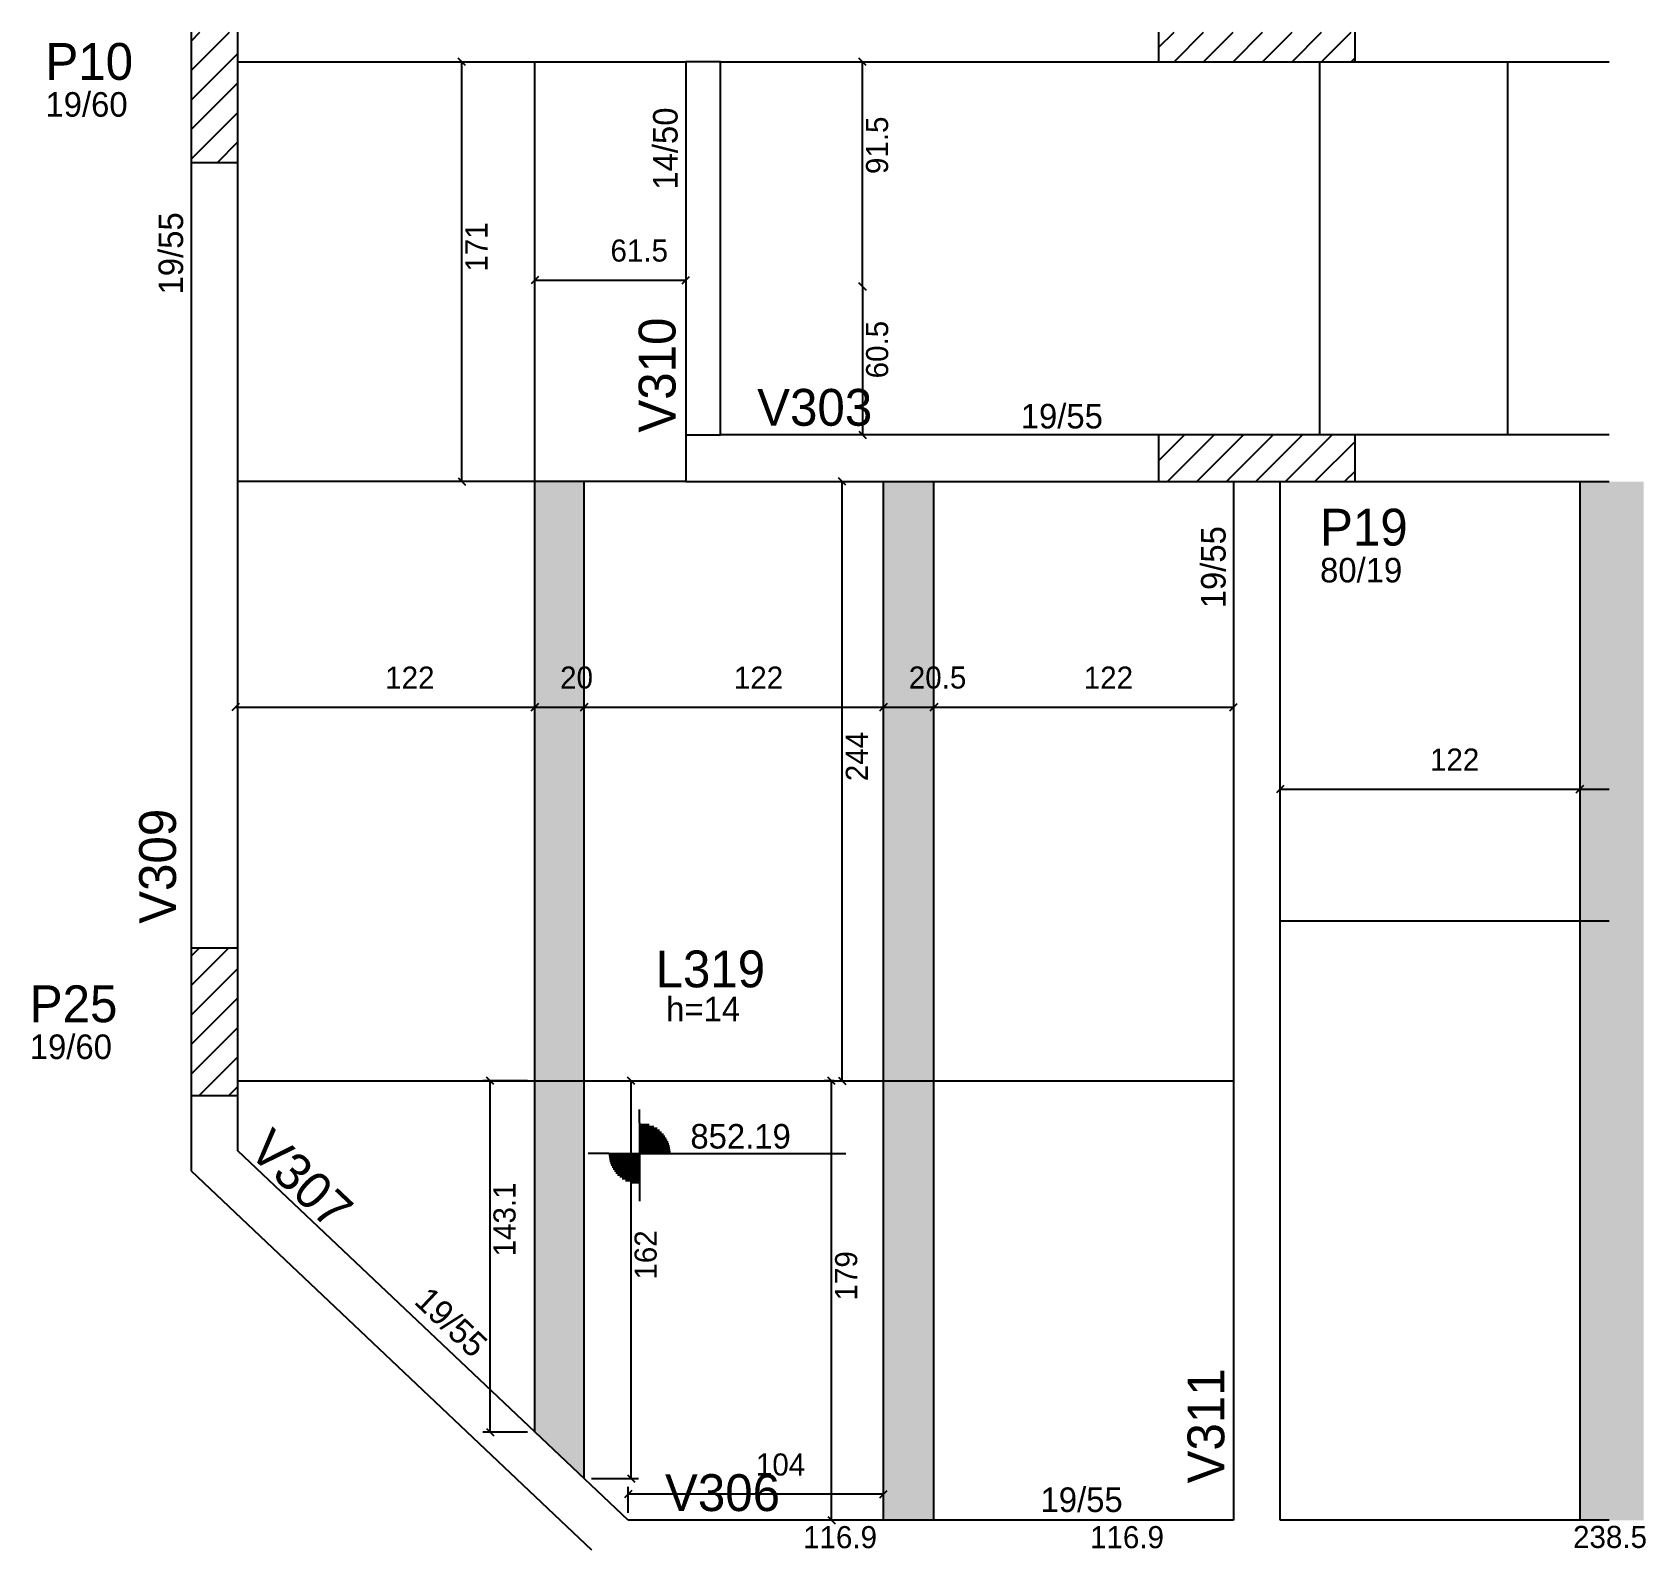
# Model space of a CAD drawing. Header units: metres. Extents: x 2659 to 3316, y 1656 to 2274.
import ezdxf

# ---------------------------------------------------------------- set-up
doc = ezdxf.new("R2010")
doc.units = ezdxf.units.M
for name, color, linetype in [('3', 7, 'Continuous'), ('4', 7, 'Continuous'), ('7', 7, 'Continuous'), ('9', 7, 'Continuous'), ('Hachura', 7, 'Continuous'), ('Painéis', 7, 'Continuous')]:
    doc.layers.add(name, color=color, linetype=linetype)

msp = doc.modelspace()

# ---------------------------------------------------------------- hatches: boundary and pattern name
at = {"layer": '9'}
h = msp.add_hatch(color=7, dxfattribs=at)
h.dxf.hatch_style = 1
h.paths.add_polyline_path([(2742.57, 2203.94), (2742.57, 2203.94), (2742.57, 1991.94), (2742.57, 1991.94), (2742.57, 2203.94)])
at = {"layer": 'Hachura'}
h = msp.add_hatch(color=7, dxfattribs=at)
h.dxf.hatch_style = 1
h.paths.add_polyline_path([(2863.57, 1703.87), (2883.57, 1684.94), (2883.57, 2090.94), (2863.57, 2090.94), (2863.57, 1703.87)])
h = msp.add_hatch(color=7, dxfattribs=at)
h.dxf.hatch_style = 1
h.paths.add_polyline_path([(3005.57, 1667.94), (3026.07, 1667.94), (3026.07, 2090.94), (3005.57, 2090.94), (3005.57, 1667.94)])
h = msp.add_hatch(color=7, dxfattribs=at)
h.dxf.hatch_style = 1
h.paths.add_polyline_path([(3289.08, 1667.94), (3315.08, 1667.94), (3315.08, 2090.94), (3289.08, 2090.94), (3289.08, 1667.94)])

# ---------------------------------------------------------------- linework, layer by layer
at = {"layer": '3', "color": 3, "lineweight": 25}
for p, q in [((2723.57, 2258.34), (2739.16, 2273.94)), ((2723.57, 2270.36), (2727.14, 2273.94)), ((3117.57, 2267.68), (3123.83, 2273.94)), ((3123.85, 2261.94), (3135.85, 2273.94)), ((3135.87, 2261.94), (3147.87, 2273.94)), ((3147.89, 2261.94), (3159.89, 2273.94)), ((3159.91, 2261.94), (3171.91, 2273.94)), ((3171.93, 2261.94), (3183.93, 2273.94)), ((3183.95, 2261.94), (3195.95, 2273.94)), ((2723.57, 2246.32), (2742.57, 2265.32)), ((3195.97, 2261.94), (3197.57, 2263.53)), ((2723.57, 2234.3), (2742.57, 2253.3)), ((2723.57, 2222.28), (2742.57, 2241.28)), ((2734.25, 2220.94), (2742.57, 2229.26)), ((3117.57, 2099.39), (3128.12, 2109.94)), ((3121.14, 2090.94), (3140.14, 2109.94)), ((3133.16, 2090.94), (3152.16, 2109.94)), ((3145.18, 2090.94), (3164.18, 2109.94)), ((3157.2, 2090.94), (3176.2, 2109.94)), ((3169.22, 2090.94), (3188.22, 2109.94)), ((3181.24, 2090.94), (3197.57, 2107.26)), ((3193.27, 2090.94), (3197.57, 2095.24)), ((2723.57, 1885.7), (2738.81, 1900.94)), ((2723.57, 1897.72), (2726.79, 1900.94)), ((2723.57, 1873.68), (2742.57, 1892.68)), ((2723.57, 1861.66), (2742.57, 1880.66)), ((2723.57, 1849.64), (2742.57, 1868.64)), ((2726.89, 1840.94), (2742.57, 1856.62)), ((2738.91, 1840.94), (2742.57, 1844.59)), ((2906.21, 1829.75), (2906.21, 1835.26)), ((2906.21, 1829.75), (2906.21, 1804.75)), ((2906.21, 1829.15), (2910.06, 1829.15)), ((2906.21, 1828.35), (2911.96, 1828.35)), ((2906.21, 1827.56), (2913.28, 1827.56)), ((2906.21, 1826.77), (2914.32, 1826.77)), ((2906.21, 1825.97), (2915.16, 1825.97)), ((2906.21, 1825.18), (2915.87, 1825.18)), ((2906.21, 1824.39), (2916.47, 1824.39)), ((2906.21, 1823.6), (2916.98, 1823.6)), ((2906.21, 1822.8), (2917.41, 1822.8)), ((2906.21, 1822.01), (2917.77, 1822.01)), ((2906.21, 1821.22), (2918.06, 1821.22)), ((2906.21, 1820.42), (2918.3, 1820.42)), ((2893.71, 1817.25), (2885.28, 1817.25)), ((2893.71, 1817.25), (2918.71, 1817.25)), ((2906.21, 1816.46), (2893.71, 1816.46)), ((2906.21, 1815.67), (2893.81, 1815.67)), ((2906.21, 1814.87), (2893.94, 1814.87)), ((2906.21, 1814.08), (2894.12, 1814.08)), ((2906.21, 1819.63), (2918.48, 1819.63)), ((2906.21, 1818.84), (2918.61, 1818.84)), ((2906.21, 1818.05), (2918.71, 1818.05)), ((2918.71, 1817.25), (2990.13, 1817.25)), ((2906.21, 1813.29), (2894.35, 1813.29)), ((2906.21, 1812.5), (2894.65, 1812.5)), ((2906.21, 1811.7), (2895.01, 1811.7)), ((2906.21, 1810.91), (2895.44, 1810.91)), ((2906.21, 1810.12), (2895.95, 1810.12)), ((2906.21, 1809.32), (2896.54, 1809.32)), ((2906.21, 1808.53), (2897.25, 1808.53)), ((2906.21, 1807.74), (2898.1, 1807.74)), ((2906.21, 1806.95), (2899.14, 1806.95)), ((2906.21, 1806.15), (2900.46, 1806.15)), ((2906.21, 1805.36), (2902.36, 1805.36)), ((2906.21, 1804.75), (2906.21, 1797.88))]:
    msp.add_line(p, q, dxfattribs=at)
for points in [[(2742.57, 2261.94), (2925.07, 2261.94)], [(2925.07, 2261.94), (2925.07, 2090.94)], [(2939.07, 2261.94), (2925.07, 2261.94)], [(2939.07, 2261.94), (3117.57, 2261.94)], [(2939.07, 2109.94), (2939.07, 2261.94)], [(3197.57, 2261.94), (3301.08, 2261.94)], [(2723.57, 2220.94), (2723.57, 1900.94)], [(2742.57, 1900.94), (2742.57, 2220.94)], [(2925.07, 2109.94), (2939.07, 2109.94)], [(3117.57, 2109.94), (2939.07, 2109.94)], [(3301.08, 2109.94), (3197.57, 2109.94)], [(2925.07, 2090.94), (3117.57, 2090.94)], [(3148.07, 2090.94), (3148.07, 1667.94)], [(3167.07, 1667.94), (3167.07, 2090.94)], [(3197.57, 2090.94), (3301.08, 2090.94)], [(2723.57, 1840.94), (2723.57, 1810.23)], [(2742.57, 1818.41), (2742.57, 1840.94)], [(2901.53, 1667.94), (2742.57, 1818.41)], [(2723.57, 1810.23), (2886.57, 1655.94)], [(3148.07, 1667.94), (2901.53, 1667.94)], [(3301.08, 1667.94), (3167.07, 1667.94)]]:
    msp.add_lwpolyline(points, dxfattribs=at)
at = {"layer": '7', "color": 7, "lineweight": 25}
for points in [[(2723.57, 2273.94), (2723.57, 2220.94)], [(2742.57, 2220.94), (2742.57, 2273.94)], [(3117.57, 2273.94), (3117.57, 2261.94)], [(3197.57, 2261.94), (3197.57, 2273.94)], [(3117.57, 2261.94), (3197.57, 2261.94)], [(2723.57, 2220.94), (2742.57, 2220.94)], [(3197.57, 2109.94), (3117.57, 2109.94)], [(3117.57, 2109.94), (3117.57, 2090.94)], [(3197.57, 2090.94), (3197.57, 2109.94)], [(3117.57, 2090.94), (3197.57, 2090.94)], [(2742.57, 1900.94), (2723.57, 1900.94)], [(2723.57, 1900.94), (2723.57, 1840.94)], [(2742.57, 1840.94), (2742.57, 1900.94)], [(2723.57, 1840.94), (2742.57, 1840.94)]]:
    msp.add_lwpolyline(points, dxfattribs=at)
at = {"layer": 'Painéis', "color": 0, "lineweight": 25}
for p, q in [((2835.32, 2260.44), (2832.32, 2263.44)), ((2998.5, 2260.44), (2995.5, 2263.44)), ((2865.07, 2174.45), (2862.07, 2171.45)), ((2923.57, 2171.45), (2926.57, 2174.45)), ((2995.5, 2171.94), (2998.5, 2168.94)), ((2998.5, 2168.94), (2995.5, 2171.94)), ((2995.5, 2111.44), (2998.5, 2108.44)), ((2832.32, 2092.44), (2835.32, 2089.44)), ((2990.23, 2089.44), (2987.23, 2092.44)), ((2743.07, 2000.56), (2740.07, 1997.56)), ((2862.07, 1997.56), (2865.07, 2000.56)), ((2865.07, 2000.56), (2862.07, 1997.56)), ((2882.07, 1997.56), (2885.07, 2000.56)), ((2885.07, 2000.56), (2882.07, 1997.56)), ((3004.07, 1997.56), (3007.07, 2000.56)), ((3007.07, 2000.56), (3004.07, 1997.56)), ((3024.58, 1997.56), (3027.58, 2000.56)), ((3027.58, 2000.56), (3024.58, 1997.56)), ((3146.57, 1997.56), (3149.57, 2000.56)), ((3168.57, 1967.19), (3165.57, 1964.19)), ((3287.58, 1964.19), (3290.58, 1967.19)), ((3290.58, 1967.19), (3287.58, 1964.19)), ((2846.87, 1845.44), (2843.87, 1848.44)), ((2904.22, 1845.44), (2901.22, 1848.44)), ((2985.89, 1845.44), (2982.89, 1848.44)), ((2987.23, 1848.44), (2990.23, 1845.44)), ((2843.87, 1705.37), (2846.87, 1702.37)), ((2901.22, 1686.44), (2904.22, 1683.44)), ((2903.03, 1680.05), (2900.03, 1677.05)), ((3004.07, 1677.05), (3007.07, 1680.05)), ((2982.89, 1669.44), (2985.89, 1666.44))]:
    msp.add_line(p, q, dxfattribs=at)
at = {"layer": 'Painéis', "color": 4, "lineweight": 25}
for p, q in [((2833.82, 2090.94), (2833.82, 2261.94)), ((2836.57, 2261.94), (2836.82, 2261.94)), ((2997, 2170.44), (2997, 2261.94)), ((2863.57, 2172.95), (2925.07, 2172.95)), ((2997, 2170.44), (2997, 2109.94)), ((2988.73, 1846.94), (2988.73, 2090.94)), ((2741.57, 1999.06), (2863.57, 1999.06)), ((2863.57, 1999.06), (2883.57, 1999.06)), ((2883.57, 1999.06), (3005.57, 1999.06)), ((3005.57, 1999.06), (3026.08, 1999.06)), ((3026.08, 1999.06), (3148.07, 1999.06)), ((3167.07, 1965.69), (3289.08, 1965.69)), ((3289.08, 1965.69), (3301.08, 1965.69)), ((2860.57, 1846.94), (2842.37, 1846.94)), ((2845.37, 1703.87), (2845.37, 1846.94)), ((2886.57, 1846.94), (2905.72, 1846.94)), ((2902.72, 1684.94), (2902.72, 1846.94)), ((2985.37, 1846.94), (2981.39, 1846.94)), ((2984.39, 1667.94), (2984.39, 1846.94)), ((2860.57, 1703.87), (2842.37, 1703.87)), ((2886.57, 1684.94), (2905.72, 1684.94)), ((2901.53, 1670.94), (2901.53, 1681.55)), ((3005.57, 1678.55), (2901.53, 1678.55)), ((3005.57, 1670.94), (3005.57, 1681.55)), ((2989.7, 1667.94), (2981.39, 1667.94))]:
    msp.add_line(p, q, dxfattribs=at)
at = {"layer": 'Painéis', "color": 200, "lineweight": 25}
for p, q in [((2863.57, 1703.87), (2863.57, 2261.94)), ((3183.07, 2261.94), (3183.07, 2109.94)), ((3259.57, 2261.94), (3259.57, 2109.94)), ((2925.07, 2090.94), (2742.57, 2090.94)), ((2883.57, 1684.94), (2883.57, 2090.94)), ((3005.57, 1667.94), (3005.57, 2090.94)), ((3026.07, 1667.94), (3026.07, 2090.94)), ((3289.08, 2090.94), (3289.08, 1667.94)), ((3301.08, 1911.94), (3166.98, 1911.94)), ((2742.57, 1846.94), (3148.07, 1846.94))]:
    msp.add_line(p, q, dxfattribs=at)

# ---------------------------------------------------------------- texts
at = {"layer": '3', "color": 3, "lineweight": 25}
for s, p in [('19/60', (2664.22, 2239.56)), ('19/55', (3061.4, 2112.59)), ('80/19', (3183.3, 2049.89)), ('h=14', (2917, 1871.12)), ('19/60', (2657.84, 1855.78)), ('852.19', (2926.87, 1819.32)), ('19/55', (3069.47, 1671.31))]:
    msp.add_text(s, height=10, dxfattribs=at).set_placement(p)
for s, rotation, p in [('14/50', 90, (2921.66, 2209.84)), ('19/55', 90, (2720.27, 2167.15)), ('19/55', 90, (3144.84, 2039.34)), ('19/55', 316.572, (2813.89, 1756.56))]:
    msp.add_text(s, height=10, rotation=rotation, dxfattribs=at).set_placement(p)
at = {"layer": '4', "color": 4, "lineweight": 25}
for s, p in [('P10', (2664.22, 2254.56)), ('V303', (2954.07, 2113.69)), ('P19', (3183.3, 2064.89)), ('L319', (2912.69, 1884.98)), ('P25', (2657.84, 1870.78)), ('V306', (2916.53, 1671.69))]:
    msp.add_text(s, height=15, dxfattribs=at).set_placement(p)
for s, rotation, p in [('V310', 90, (2920.82, 2110.9)), ('V309', 90, (2717.39, 1910.85)), ('V307', 316.572, (2746.27, 1817.55)), ('V311', 90, (3144.32, 1682.94))]:
    msp.add_text(s, height=15, rotation=rotation, dxfattribs=at).set_placement(p)
at = {"layer": 'Painéis', "color": 240, "lineweight": 25}
for s, p in [('91.5', (3007.38, 2216.19)), ('171', (2844.25, 2176.44)), ('60.5', (3007.41, 2132.98)), ('244', (2999.16, 1968.94)), ('143.1', (2855.67, 1775.41)), ('162', (2913.13, 1765.94)), ('179', (2994.8, 1757.44))]:
    msp.add_text(s, height=9, rotation=90, dxfattribs=at).set_placement(p)
for s, p in [('61.5', (2894.32, 2180.55)), ('122', (2802.57, 2006.61)), ('20', (2873.82, 2006.65)), ('122', (2944.57, 2006.61)), ('20.5', (3015.82, 2006.66)), ('122', (3087.07, 2006.61)), ('122', (3228.07, 1973.24)), ('104', (2953.55, 1686.15)), ('116.9', (2972.76, 1656.56)), ('116.9', (3089.63, 1656.56)), ('238.5', (3286.32, 1656.66))]:
    msp.add_text(s, height=9, dxfattribs=at).set_placement(p)

doc.saveas('drawing.dxf')
